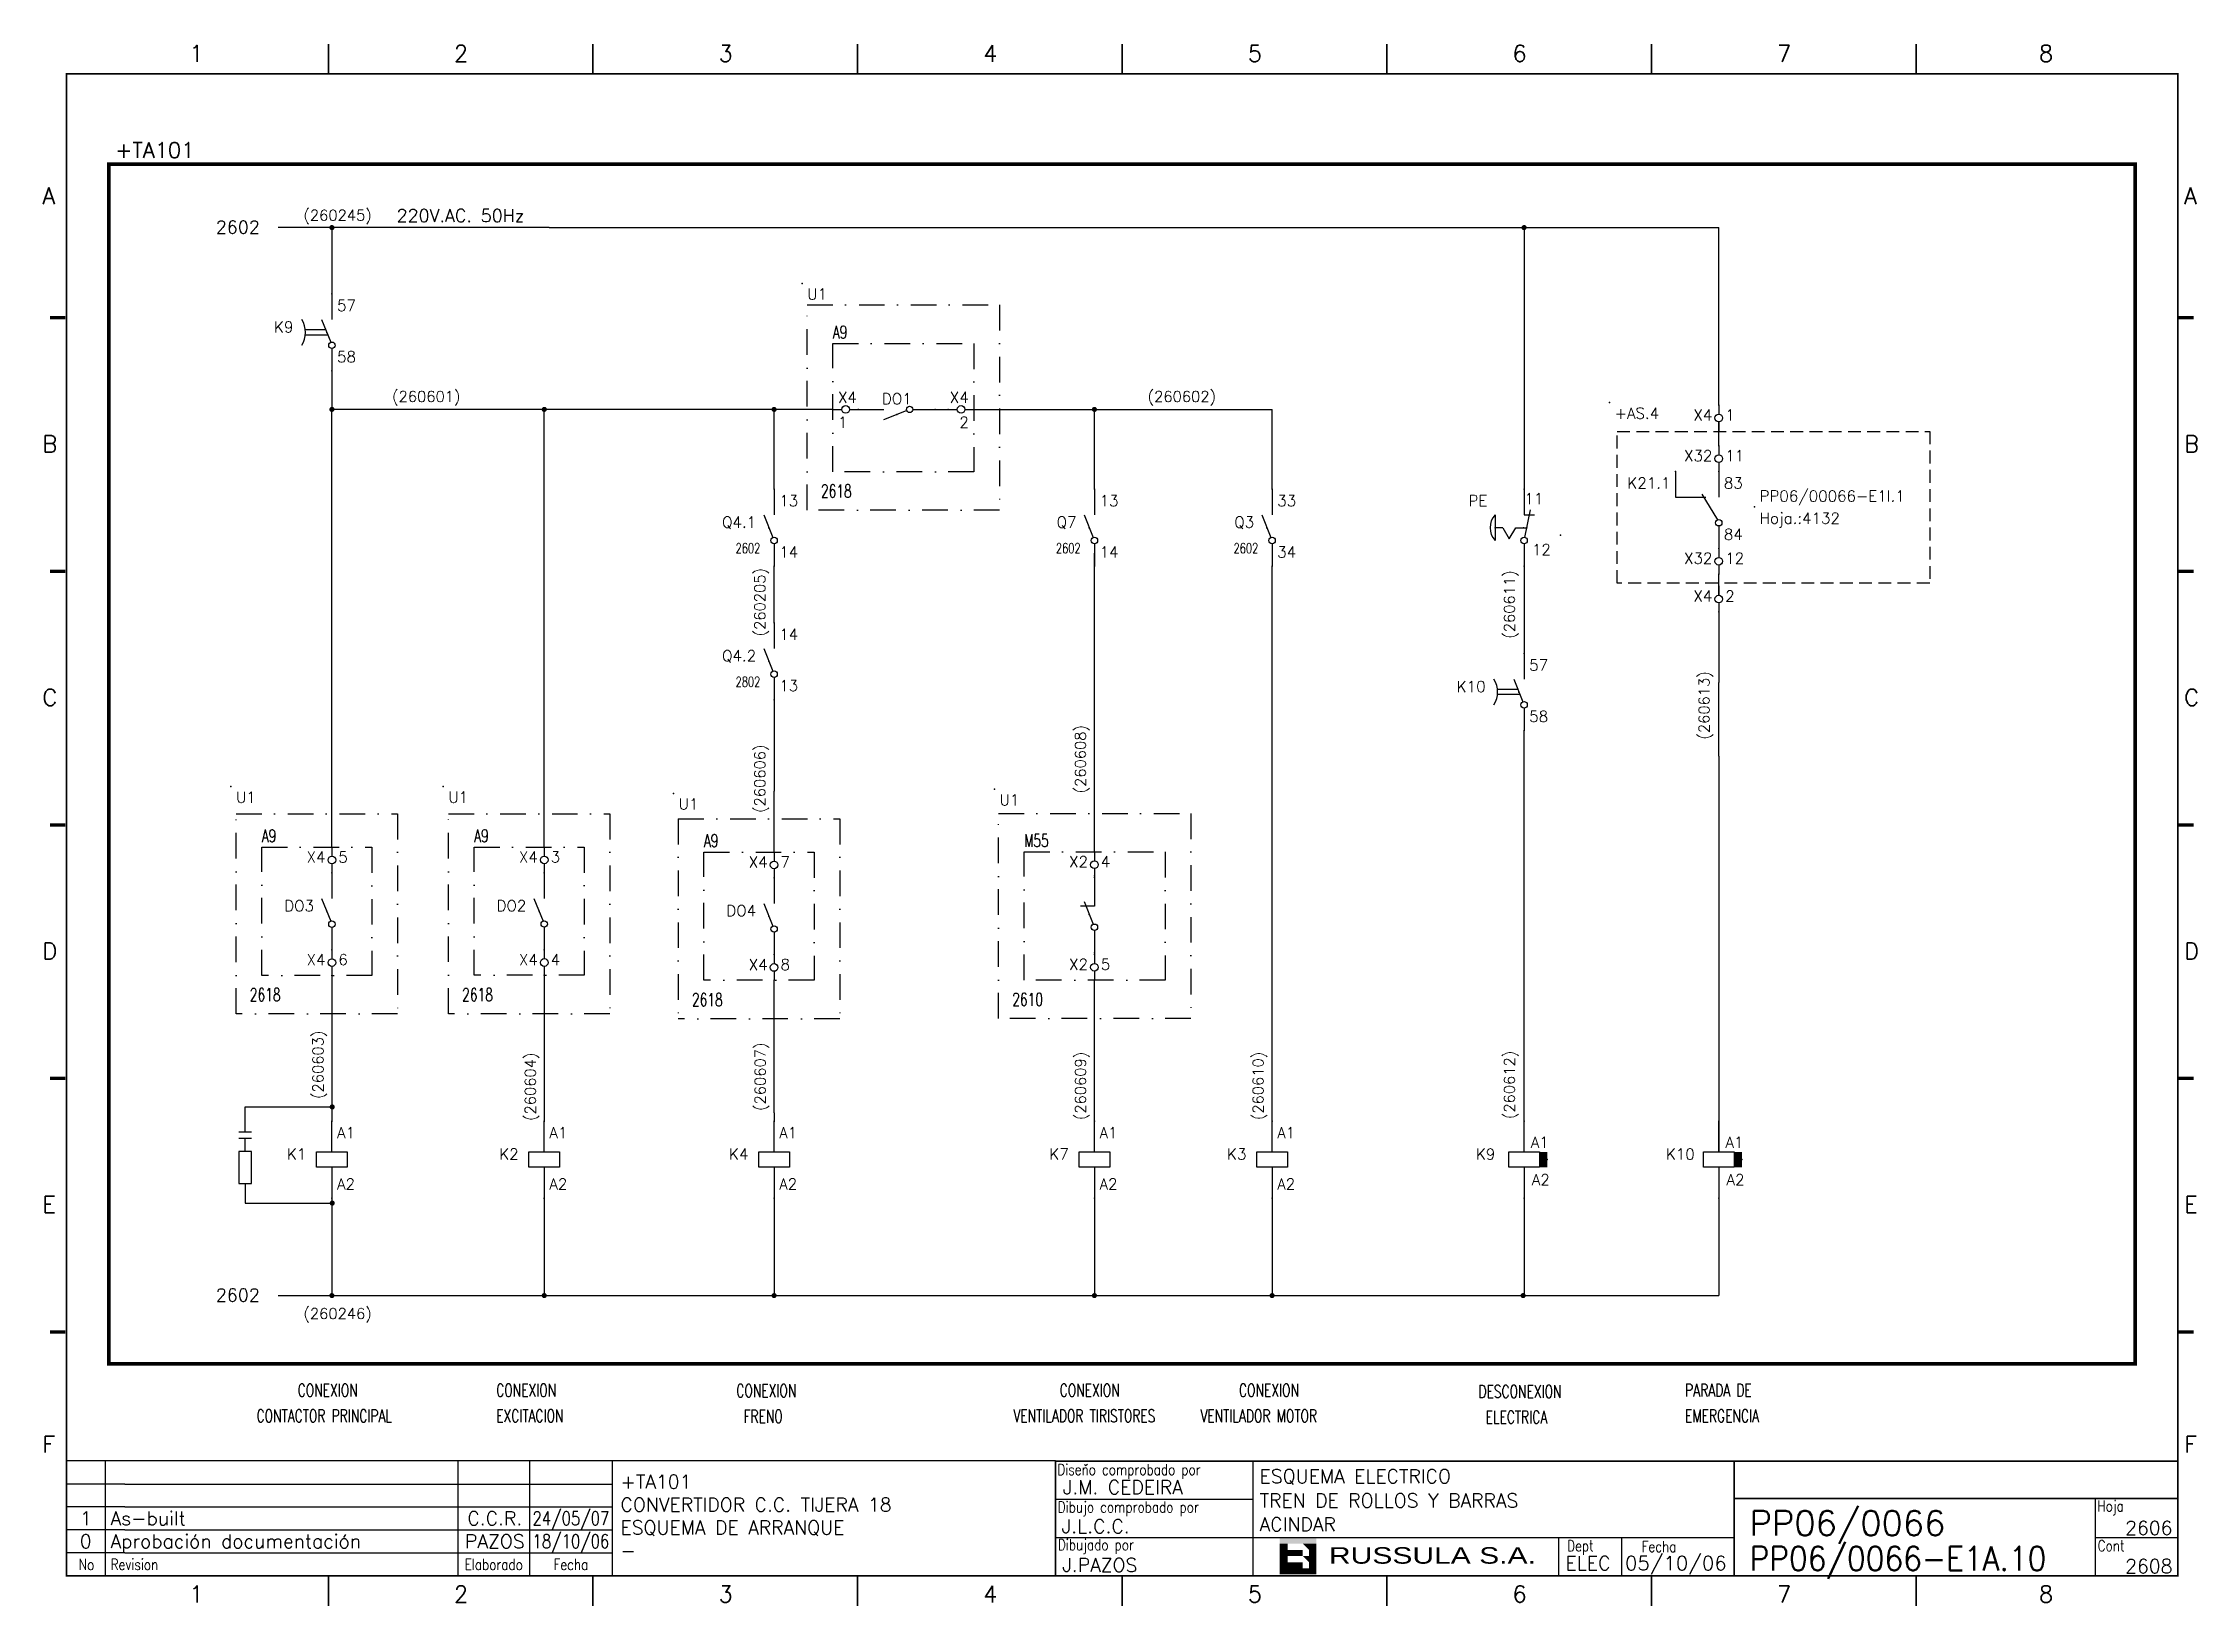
# Model space of a CAD drawing. Extents: x 419 to 839, y -10 to 295.
import ezdxf
from ezdxf.enums import TextEntityAlignment as Align

# ---------------------------------------------------------------- set-up
doc = ezdxf.new("R2010")
doc.units = 0
doc.header["$LTSCALE"] = 10
doc.header["$MEASUREMENT"] = 0
doc.linetypes.add('DASHDOT', pattern=[1, 0.5, -0.25, 0, -0.25])
doc.linetypes.add('HIDDEN', pattern=[0.375, 0.25, -0.125])
doc.layers.get('0').update_dxf_attribs({"linetype": 'CONTINUOUS'})
for name, color, linetype in [('$TYP', 7, 'CONTINUOUS'), ('1', 7, 'CONTINUOUS'), ('10', 5, 'CONTINUOUS'), ('102', 7, 'CONTINUOUS'), ('2', 7, 'CONTINUOUS'), ('3', 8, 'CONTINUOUS'), ('35', 2, 'CONTINUOUS'), ('8', 1, 'CONTINUOUS'), ('9', 6, 'CONTINUOUS'), ('DIBUJO', 7, 'CONTINUOUS'), ('NODE', 7, 'CONTINUOUS')]:
    doc.layers.add(name, color=color, linetype=linetype)
doc.styles.add('HELVETICA', font='HELV.SHX')
doc.styles.add('LABEL', font='SIMPLEX', dxfattribs={"width": 0.8, "height": 4})
doc.styles.add('ROMANS', font='ROMANS.SHX')
doc.styles.get("Standard").update_dxf_attribs({"font": 'simplex'})

# ---------------------------------------------------------------- blocks, each defined once
blk = doc.blocks.new('NOD', base_point=(237.5, 170))
at = {"layer": 'NODE'}
blk.add_point((237.5, 170), dxfattribs=at)
blk = doc.blocks.new('$070202S')
at = {"layer": '102'}
for p, q in [((0, 0), (0, -5)), ((-2, -5), (-0.23, -9.42)), ((0, -10.62), (0, -15))]:
    blk.add_line(p, q, dxfattribs=at)
blk.add_circle((0, -10), 0.625, dxfattribs=at)
blk.add_point((-1, -7.5), dxfattribs=at)
at = {"layer": '2'}
for p in [(0, 0), (0, -15)]:
    blk.add_blockref('NOD', p, dxfattribs=at)
at = {"layer": '8'}
for tag, p in [('1A', (1, -3.32)), ('2A', (1, -13.32))]:
    blk.add_attdef(tag, p, '', height=2.15, dxfattribs=at)
at = {"layer": '9'}
blk.add_attdef('ID', text='', height=2.15, dxfattribs=at).set_placement((-3.5, -7.5), align=Align.RIGHT)
blk = doc.blocks.new('$071501S')
at = {"layer": '2'}
for p, q in [((0, -6), (0, 0)), ((-3, -6), (3, -6)), ((-3, -9), (-3, -6)), ((3, -6), (3, -9)), ((3, -9), (-3, -9)), ((0, -9), (0, -15))]:
    blk.add_line(p, q, dxfattribs=at)
at = {"layer": '2', "rotation": 90}
for p in [(0, 0), (0, -15)]:
    blk.add_blockref('NOD', p, dxfattribs=at)
at = {"layer": '8'}
for tag, p in [('1A', (1, -3.325)), ('2A', (1, -13.325))]:
    blk.add_attdef(tag, p, '', height=2.15, dxfattribs=at)
at = {"layer": '9'}
blk.add_attdef('ID', text='', height=2.15, dxfattribs=at).set_placement((-5, -7.5), align=Align.RIGHT)
blk = doc.blocks.new('$$PLU21C')
for p, q in [((0, 2.5), (0, 0.75)), ((0, -0.75), (0, -2.5))]:
    blk.add_line(p, q)
at = {"layer": '2'}
blk.add_circle((0, 0), 0.75, dxfattribs=at)
for p in [(0, 2.5), (0, -2.5)]:
    blk.add_blockref('NOD', p, dxfattribs=at)
at = {"layer": '8'}
blk.add_attdef('*A', (1.25, -0.5), '', height=2.15, dxfattribs=at)
at = {"layer": '9'}
blk.add_attdef('ID', text='', height=2.15, dxfattribs=at).set_placement((-1.25, -0.5), align=Align.RIGHT)
blk = doc.blocks.new('$PP313')
at = {"layer": '2'}
blk.add_blockref('NOD', (0, 0), dxfattribs=at)
at = {"layer": '8'}
blk.add_attdef('1A', (1, -3.325), '', height=2.15, dxfattribs=at)
at = {"layer": '9'}
blk.add_attdef('ID', (1, 1), '', height=2.15, dxfattribs=at)
blk = doc.blocks.new('$0702029')
at = {"layer": '102'}
for p, q in [((0, 0), (5, 0)), ((10.62, 0), (15, 0)), ((5, -2), (9.42, -0.23))]:
    blk.add_line(p, q, dxfattribs=at)
blk.add_circle((10, 0), 0.625, dxfattribs=at)
blk.add_point((7.5, -1), dxfattribs=at)
at = {"layer": '2'}
for p in [(0, 0), (15, 0)]:
    blk.add_blockref('NOD', p, dxfattribs=at)
at = {"layer": '8', "flags": 8}
blk.add_attdef('1A', text='', height=2.15, dxfattribs=at).set_placement((4, -3.32), align=Align.RIGHT)
blk.add_attdef('2A', (11, -3.32), '', height=2.15, dxfattribs=at)
at = {"layer": '9'}
blk.add_attdef('ID', text='', height=2.15, dxfattribs=at).set_placement((7.5, 1), align=Align.CENTER)
blk = doc.blocks.new('$$PLL21C')
for p, q in [((-2.5, 0), (-0.75, 0)), ((0.75, 0), (2.5, 0))]:
    blk.add_line(p, q)
at = {"layer": '2'}
blk.add_circle((0, 0), 0.75, dxfattribs=at)
for p in [(-2.5, 0), (2.5, 0)]:
    blk.add_blockref('NOD', p, dxfattribs=at)
at = {"layer": '8'}
blk.add_attdef('*A', (-1.5, -3.575), '', height=2.15, dxfattribs=at)
at = {"layer": '9'}
blk.add_attdef('ID', (-1.5, 1.25), '', height=2.15, dxfattribs=at)
blk = doc.blocks.new('$$PLR12C')
for p, q in [((-2.5, 0), (-0.75, 0)), ((0.75, 0), (2.5, 0))]:
    blk.add_line(p, q)
at = {"layer": '2'}
blk.add_circle((0, 0), 0.75, dxfattribs=at)
for p in [(-2.5, 0), (2.5, 0)]:
    blk.add_blockref('NOD', p, dxfattribs=at)
at = {"layer": '8'}
blk.add_attdef('*A', text='', height=2.15, dxfattribs=at).set_placement((1.5, -3.575), align=Align.RIGHT)
at = {"layer": '9'}
blk.add_attdef('ID', text='', height=2.15, dxfattribs=at).set_placement((1.5, 1.25), align=Align.RIGHT)
blk = doc.blocks.new('$071507')
at = {"layer": '2'}
for p, q in [((6, 0), (0, 0)), ((6, 3), (9, 3)), ((6, -3), (6, 3)), ((9, 3), (9, -3)), ((9, 0), (15, 0)), ((9, -3), (6, -3))]:
    blk.add_line(p, q, dxfattribs=at)
blk.add_solid([(6, -3), (9, -3), (6, -4.5), (9, -4.5)], dxfattribs=at)
for p in [(0, 0), (15, 0), (7.5, -4.5)]:
    blk.add_blockref('NOD', p, dxfattribs=at)
at = {"layer": '$TYP', "flags": 3}
blk.add_attdef('TYP', text='', height=2.15, dxfattribs=at).set_placement((15, -5), align=Align.CENTER)
at = {"layer": '8'}
blk.add_attdef('1A', text='', height=2.15, dxfattribs=at).set_placement((5, -3.325), align=Align.RIGHT)
blk.add_attdef('2A', (10, -3.325), '', height=2.15, dxfattribs=at)
at = {"layer": '9'}
blk.add_attdef('ID', text='', height=2.15, dxfattribs=at).set_placement((7.5, 4.175), align=Align.CENTER)
blk = doc.blocks.new('$021208')
at = {"layer": '102'}
for p, q in [((-2.17, -3.75), (0, -2.5)), ((0, -5), (-2.17, -3.75)), ((0, -2.5), (0, -1)), ((0, -5), (0, -6.5))]:
    blk.add_line(p, q, dxfattribs=at)
at = {"layer": '3'}
for p in [(0, -1), (0, -6.5)]:
    blk.add_point(p, dxfattribs=at)
blk = doc.blocks.new('$070203')
at = {"layer": '2'}
for p, q in [((0, 0), (5, 0)), ((9.39, 0.13), (4, 1.25)), ((5, 0), (5, 2)), ((10.62, 0), (15, 0))]:
    blk.add_line(p, q, dxfattribs=at)
blk.add_circle((10, 0), 0.625, dxfattribs=at)
for p in [(0, 0), (7.5, 0.52), (15, 0)]:
    blk.add_blockref('NOD', p, dxfattribs=at)
at = {"layer": '8'}
blk.add_attdef('1A', text='', height=2.15, dxfattribs=at).set_placement((4, -3.32), align=Align.RIGHT)
blk.add_attdef('2A', (11, -3.32), '', height=2.15, dxfattribs=at)
at = {"layer": '9'}
blk.add_attdef('ID', text='', height=2.15, dxfattribs=at).set_placement((7.5, 2.5), align=Align.CENTER)
blk = doc.blocks.new('$021308')
at = {"layer": '2'}
blk.add_line((-2.5, 0), (2.5, 0), dxfattribs=at)
blk.add_arc((0, 2.625), 3.625, 226.39718, 313.60282, dxfattribs=at)
blk.add_blockref('NOD', (0, 0), dxfattribs=at)
blk = doc.blocks.new('newcajec')
at = {"layer": '1'}
for p, q in [((179.4, 20.85), (0.13, 20.85)), ((7, 20.85), (7, 0)), ((71, 20.85), (71, 0)), ((84, 20.85), (84, 0.09)), ((99, 20.85), (99, 0)), ((184.64, 20.18), (184.81, 20.01)), ((184.81, 20.01), (185.18, 20.25)), ((215.2, 20.8), (215.2, 0)), ((10.6, 16.64), (0, 16.64)), ((10.6, 16.64), (99, 16.64)), ((10.6, 12.48), (0, 12.48)), ((10.6, 12.48), (99, 12.48)), ((179.4, 13.87), (215.2, 13.87)), ((368, 14.06), (368, 0)), ((10.6, 8.32), (0, 8.32)), ((10.6, 8.32), (99, 8.32)), ((10.6, 4.16), (0, 4.16)), ((10.6, 4.16), (99, 4.16)), ((179.4, 6.93), (267.63, 6.93)), ((267.63, 6.93), (302.5, 6.93)), ((270.63, 6.91), (270.63, 0)), ((282.07, 6.93), (282.07, 0)), ((368, 6.93), (383, 6.93))]:
    blk.add_line(p, q, dxfattribs=at)
for points in [[(47.5, 272.5, 0.3, 0.3, 0), (47.5, 277.91, 0.3, 0.3, 0)], [(95.5, 272.5, 0.3, 0.3, 0), (95.5, 277.91, 0.3, 0.3, 0)], [(143.5, 272.5, 0.3, 0.3, 0), (143.5, 277.91, 0.3, 0.3, 0)], [(191.5, 272.5, 0.3, 0.3, 0), (191.5, 277.91, 0.3, 0.3, 0)], [(239.5, 272.5, 0.3, 0.3, 0), (239.5, 277.91, 0.3, 0.3, 0)], [(287.5, 272.5, 0.3, 0.3, 0), (287.5, 277.91, 0.3, 0.3, 0)], [(335.5, 272.5, 0.3, 0.3, 0), (335.5, 277.91, 0.3, 0.3, 0)], [(-2.99, 228.23, 0.6, 0.6, 0), (-0.18, 228.23, 0.6, 0.6, 0)], [(383.01, 228.23, 0.6, 0.6, 0), (385.82, 228.23, 0.6, 0.6, 0)], [(-2.99, 182.23, 0.6, 0.6, 0), (-0.18, 182.23, 0.6, 0.6, 0)], [(383.01, 182.23, 0.6, 0.6, 0), (385.82, 182.23, 0.6, 0.6, 0)], [(-2.99, 136.23, 0.6, 0.6, 0), (-0.18, 136.23, 0.6, 0.6, 0)], [(383.01, 136.23, 0.6, 0.6, 0), (385.82, 136.23, 0.6, 0.6, 0)], [(-2.99, 90.23, 0.6, 0.6, 0), (-0.18, 90.23, 0.6, 0.6, 0)], [(383.01, 90.23, 0.6, 0.6, 0), (385.82, 90.23, 0.6, 0.6, 0)], [(-2.99, 44.23, 0.6, 0.6, 0), (-0.18, 44.23, 0.6, 0.6, 0)], [(383.01, 44.23, 0.6, 0.6, 0), (385.82, 44.23, 0.6, 0.6, 0)], [(383, 20.8, 0.3, 0.3, 0), (179.4, 20.8, 0.3, 0.3, 0), (179.4, 0, 0.3, 0.3, 0)], [(302.5, 20.8, 0.3, 0.3, 0), (302.5, 0, 0.3, 0.3, 0)], [(302.5, 14, 0.3, 0.3, 0), (383, 14, 0.3, 0.3, 0)], [(47.5, -5.5, 0.3, 0.3, 0), (47.5, -0.09, 0.3, 0.3, 0)], [(95.5, -5.5, 0.3, 0.3, 0), (95.5, -0.09, 0.3, 0.3, 0)], [(143.5, -5.5, 0.3, 0.3, 0), (143.5, -0.09, 0.3, 0.3, 0)], [(191.5, -5.5, 0.3, 0.3, 0), (191.5, -0.09, 0.3, 0.3, 0)], [(239.5, -5.5, 0.3, 0.3, 0), (239.5, -0.09, 0.3, 0.3, 0)], [(287.5, -5.5, 0.3, 0.3, 0), (287.5, -0.09, 0.3, 0.3, 0)], [(335.5, -5.5, 0.3, 0.3, 0), (335.5, -0.09, 0.3, 0.3, 0)]]:
    blk.add_lwpolyline(points, format="xyseb", dxfattribs=at)
at = {"layer": '1', "const_width": 0.3}
blk.add_lwpolyline([(0, 0), (0, 272.5), (383, 272.5), (383, 0)], close=True, dxfattribs=at)
at = {"layer": '2', "color": 14}
for p, q in [((221.42, 4.69), (221.42, 5.81)), ((221.42, 2.47), (221.42, 3.58))]:
    blk.add_line(p, q, dxfattribs=at)
for points in [[(220.05, 5.81), (220.05, 6.92), (226.74, 5.81), (226.74, 6.92)], [(221.42, 2.47), (220.05, 2.47), (221.42, 5.81), (220.05, 5.81)], [(221.42, 4.69), (224.25, 4.69), (221.42, 3.58), (224.25, 3.58)], [(224.25, 5.81), (225.37, 5.81), (225.37, 4.69)], [(225.37, 5.81), (226.74, 5.81), (225.37, 1.35), (226.74, 1.35)], [(224.25, 0.24), (224.25, 2.47), (220.05, 0.24), (220.05, 2.47)], [(224.25, 3.58), (225.37, 3.58), (225.37, 2.47)], [(226.74, 1.35), (226.74, 0.24), (224.25, 1.35), (224.25, 0.24)]]:
    blk.add_solid(points, dxfattribs=at)
at = {"layer": '1', "style": 'ROMANS'}
for s, p in [('1', (22.29, 274.68)), ('2', (70.29, 274.68)), ('3', (118.29, 274.68)), ('4', (166.29, 274.68)), ('5', (214.29, 274.68)), ('6', (262.29, 274.68)), ('7', (310.29, 274.68)), ('8', (357.79, 274.68)), ('A', (-4.37, 248.84)), ('A', (384.13, 248.84)), ('B', (-4.37, 203.84)), ('B', (384.13, 203.84)), ('C', (-4.37, 157.84)), ('C', (384.13, 157.84)), ('D', (-4.37, 111.84)), ('D', (384.13, 111.84)), ('E', (-4.37, 65.84)), ('E', (384.13, 65.84)), ('F', (-4.37, 22.34)), ('F', (384.13, 22.34)), ('1', (22.29, -4.82)), ('2', (70.29, -4.82)), ('3', (118.29, -4.82)), ('4', (166.29, -4.82)), ('5', (214.29, -4.82)), ('6', (262.29, -4.82)), ('7', (310.29, -4.82)), ('8', (357.79, -4.82))]:
    blk.add_text(s, height=3, dxfattribs=at).set_placement(p)
at = {"layer": '1', "style": 'LABEL', "width": 0.8}
for s, p in [('Diseno comprobado por', (179.73, 18.27)), ('Dibujo comprobado por', (179.81, 11.47)), ('Hoja', (368.38, 11.66)), ('Dibujado por', (179.83, 4.64)), ('Fecha', (285.71, 4.3)), ('Cont', (368.43, 4.46)), ('No', (2.23, 1.05)), ('Revision', (8, 1.05))]:
    blk.add_text(s, height=2, dxfattribs=at).set_placement(p)
for s, p in [('Dept', (274.61, 4.44)), ('Elaborado', (77.5, 1.05)), ('Fecha', (91.5, 1.05))]:
    blk.add_text(s, height=2, dxfattribs=at).set_placement(p, align=Align.CENTER)
at = {"layer": '10', "style": 'ROMANS'}
for tag, p in [('REV41', (3.5, 18.74)), ('REV43', (77.7, 18.74)), ('REV31', (3.5, 14.58)), ('REV33', (77.7, 14.58)), ('REV21', (3.5, 10.42)), ('REV23', (77.7, 10.42)), ('REV11', (3.5, 6.27)), ('REV13', (77.7, 6.27))]:
    blk.add_attdef(tag, text='', height=2.5, dxfattribs=at).set_placement(p, align=Align.MIDDLE)
for tag, p, height in [('REV42', (8, 17.49), 2.5), ('REV32', (8, 13.33), 2.5), ('SHEETNAME1', (100.5, 15.83), 2.5), ('DESIGNCHECK', (180.74, 14.83), 2.5), ('DOCUMENTTYPE', (216.43, 16.8), 2.5), ('NOTA', (305.32, 15.8), 3), ('SHEETNAME2', (100.5, 11.67), 2.5), ('OBJECT', (216.43, 12.4), 2.5), ('ORDER', (305.32, 7.3), 4.5), ('REV22', (8, 9.17), 2.5), ('SHEETNAME3', (100.5, 7.51), 2.5), ('DRAWINGCHECK', (180.53, 7.71), 2.5), ('CUSTOMER', (216.43, 8.08), 2.5), ('REV12', (8, 5.01), 2.5), ('SHEETNAME4', (100.5, 3.35), 2.5), ('DOCUMENT_ID', (305.32, 0.93), 4.4), ('USER', (180.63, 0.71), 2.5), ('DEPARTMENT', (271.93, 1.05), 2.5)]:
    blk.add_attdef(tag, p, '', height=height, dxfattribs=at)
for tag, width, p, p2 in [('REV44', 1.221199, (84.53, 17.49), (98.48, 17.49)), ('REV34', 1.221199, (84.53, 13.33), (98.48, 13.33)), ('REV24', 1.221199, (84.53, 9.17), (98.48, 9.17)), ('REV14', 1.221199, (84.53, 5.01), (98.48, 5.01)), ('CREATED2', 7.039915, (282.71, 1.05), (301.14, 1.05))]:
    blk.add_attdef(tag, text='', height=2.5, dxfattribs=dict(at, width=width)).set_placement(p, p2, align=Align.FIT)
for tag, p in [('SHEET', (382, 7.43)), ('NEXTSHEET', (382, 0.5))]:
    blk.add_attdef(tag, text='', height=2.5, dxfattribs=at).set_placement(p, align=Align.RIGHT)
at = {"layer": 'DIBUJO', "color": 14, "style": 'HELVETICA', "width": 1.3}
blk.add_text('RUSSULA S.A.', height=3, dxfattribs=at).set_placement((229, 2.19))
blk = doc.blocks.new('RR')
at = {"layer": '102'}
for p, q in [((158.63, 156.42), (158.63, 151.42)), ((167.05, 156.42), (167.05, 151.42)), ((158.63, 151.42), (164.55, 151.42)), ((163.74, 152), (166.82, 147)), ((167.05, 145.79), (167.05, 141.42))]:
    blk.add_line(p, q, dxfattribs=at)
blk.add_circle((167.05, 146.42), 0.625, dxfattribs=at)
at = {"layer": '2', "rotation": 270}
for p in [(158.63, 156.42), (167.05, 156.42)]:
    blk.add_blockref('NOD', p, dxfattribs=at)
at = {"layer": '9', "rotation": 270}
blk.add_blockref('NOD', (167.05, 141.42), dxfattribs=at)
at = {"layer": '8'}
blk.add_attdef('1A', text='', height=2.15, dxfattribs=at).set_placement((157.63, 153.09), align=Align.RIGHT)
for tag, p in [('2A', (168.05, 153.09)), ('3A', (168.05, 143.09))]:
    blk.add_attdef(tag, p, '', height=2.15, dxfattribs=at)
at = {"layer": '9'}
blk.add_attdef('ID', text='', height=2.15, dxfattribs=at).set_placement((161.05, 146.42), align=Align.RIGHT)

msp = doc.modelspace()

# ---------------------------------------------------------------- linework, layer by layer
for p, q in [((745.44, 224.64), (745.44, 259.25)), ((572.75, 223.81), (474.86, 223.81)), ((745.44, 216.71), (745.44, 221.39)), ((707.49, 193.25), (707.49, 176.21)), ((745.44, 187.58), (745.44, 191.71)), ((745.44, 187.58), (745.44, 189.44)), ((745.44, 184.33), (745.44, 170.58)), ((745.44, 156.2), (745.44, 170.58)), ((707.49, 82.38), (707.49, 161.21))]:
    msp.add_line(p, q)
at = {"const_width": 0.5}
for points in [[(707.24, 259.25, 1), (707.74, 259.25, 1)], [(623.49, 51.05, 1), (623.99, 51.05, 1)], [(658.12, 51.05, 1), (658.62, 51.05, 1)]]:
    msp.add_lwpolyline(points, format="xyb", close=True, dxfattribs=at)
at = {"layer": '2', "color": 7}
for p, q in [((517.48, 259.25), (464.66, 259.25)), ((475.11, 259.25), (475.11, 246.31)), ((517.48, 259.25), (745.44, 259.25)), ((707.49, 259.25), (707.49, 208.25)), ((475.11, 231.31), (475.11, 223.81)), ((475.11, 220.15), (475.11, 223.81)), ((516.5, 138.48), (516.5, 223.81)), ((561.3, 208.25), (561.3, 223.81)), ((592.72, 223.81), (595.25, 223.81)), ((600.25, 223.81), (658.37, 223.81)), ((623.74, 208.25), (623.74, 223.81)), ((658.37, 208.25), (658.37, 223.81)), ((475.11, 218.5), (475.11, 221.81)), ((475.11, 138.46), (475.11, 218.5)), ((561.3, 182.2), (561.3, 193.25)), ((623.74, 137.55), (623.74, 195.75)), ((658.37, 85.05), (658.37, 193.25)), ((561.3, 167.2), (561.3, 149.36)), ((745.44, 156.2), (745.44, 79.05)), ((561.3, 137.51), (561.3, 149.36)), ((623.74, 126.94), (621.03, 126.94)), ((623.74, 127.86), (623.74, 126.94)), ((623.74, 117.86), (623.74, 117.5)), ((475.11, 113.46), (475.11, 84.89)), ((516.5, 113.48), (516.5, 84.89)), ((561.3, 86.66), (561.3, 112.51)), ((623.74, 85.05), (623.74, 112.55)), ((458.2, 87.82), (475.11, 87.82)), ((458.2, 86.74), (458.2, 87.82)), ((516.5, 86.66), (516.5, 84.89)), ((561.3, 86.66), (561.3, 84.89)), ((745.44, 76.05), (745.44, 51.05)), ((458.2, 69.04), (475.11, 69.04)), ((475.11, 69.89), (475.11, 51.05)), ((516.5, 69.89), (516.5, 70.05)), ((516.5, 69.89), (516.5, 68)), ((516.5, 68.39), (516.5, 66.25)), ((516.5, 67.33), (516.5, 51.05)), ((561.3, 70.05), (561.3, 61.62)), ((623.74, 70.05), (623.74, 51.05)), ((658.37, 70.05), (658.37, 51.05)), ((707.49, 69.89), (707.49, 51.05)), ((561.3, 64.16), (561.3, 51.3)), ((464.66, 51.05), (714.64, 51.05)), ((714.64, 51.05), (745.44, 51.05))]:
    msp.add_line(p, q, dxfattribs=at)
at = {"layer": '2', "color": 7, "linetype": 'DASHDOT'}
for p, q in [((567.75, 204.17), (567.75, 244.17)), ((567.75, 244.17), (605.25, 244.17)), ((605.25, 244.17), (605.25, 204.17)), ((572.75, 236.67), (600.25, 236.67)), ((572.75, 211.67), (572.75, 236.67)), ((600.25, 236.67), (600.25, 211.67)), ((600.25, 211.67), (572.75, 211.67)), ((605.25, 204.17), (567.75, 204.17)), ((456.42, 105.96), (456.42, 144.96)), ((456.42, 144.96), (487.92, 144.96)), ((487.92, 144.96), (487.92, 105.96)), ((497.81, 105.98), (497.81, 144.98)), ((497.81, 144.98), (529.31, 144.98)), ((529.31, 144.98), (529.31, 105.98)), ((542.61, 144.01), (542.61, 105.01)), ((542.61, 144.01), (574.11, 144.01)), ((574.11, 144.01), (574.11, 105.01)), ((605.04, 105.05), (605.04, 145.05)), ((605.04, 145.05), (642.54, 145.05)), ((642.54, 145.05), (642.54, 105.05)), ((461.42, 113.46), (461.42, 138.46)), ((461.42, 138.46), (482.92, 138.46)), ((482.92, 138.46), (482.92, 113.46)), ((502.81, 113.48), (502.81, 138.48)), ((502.81, 138.48), (524.31, 138.48)), ((524.31, 138.48), (524.31, 113.48)), ((547.61, 112.51), (547.61, 137.51)), ((547.61, 137.51), (569.11, 137.51)), ((569.11, 137.51), (569.11, 112.51)), ((610.04, 112.55), (610.04, 137.55)), ((610.04, 137.55), (637.54, 137.55)), ((637.54, 137.55), (637.54, 112.55)), ((482.92, 113.46), (461.42, 113.46)), ((524.31, 113.48), (502.81, 113.48)), ((569.11, 112.51), (547.61, 112.51)), ((637.54, 112.55), (610.04, 112.55)), ((487.92, 105.96), (456.42, 105.96)), ((529.31, 105.98), (497.81, 105.98)), ((574.11, 105.01), (542.61, 105.01)), ((642.54, 105.05), (605.04, 105.05))]:
    msp.add_line(p, q, dxfattribs=at)
at = {"layer": '2'}
for p, q in [((473.91, 239.31), (469.92, 239.31)), ((474.31, 238.31), (469.92, 238.31)), ((707.35, 200.75), (707.99, 200.75)), ((706.29, 169.21), (702.3, 169.21)), ((706.69, 168.21), (702.3, 168.21))]:
    msp.add_line(p, q, dxfattribs=at)
at = {"layer": '2', "color": 7, "linetype": 'HIDDEN'}
for p, q in [((725.63, 219.52), (786.55, 219.52)), ((725.63, 189.95), (725.63, 219.52)), ((786.55, 219.52), (786.55, 189.95)), ((786.55, 189.95), (725.63, 189.95))]:
    msp.add_line(p, q, dxfattribs=at)
at = {"layer": '2', "color": 3, "linetype": 'DASHDOT'}
msp.add_lwpolyline([(431.62, 271.62, 0.7, 0.7, 0), (826.62, 271.62, 0.7, 0.7, 0), (826.62, 37.73, 0.7, 0.7, 0), (431.62, 37.73, 0.7, 0.7, 0), (431.62, 271.62, 0.7, 0.7, 0)], format="xyseb", dxfattribs=at)
at = {"layer": '2', "color": 7}
for points in [[(474.86, 259.25, 0.5, 0.5, 1), (475.36, 259.25, 0.5, 0.5, 1)], [(474.86, 223.81, 0.5, 0.5, 1), (475.36, 223.81, 0.5, 0.5, 1)], [(516.25, 223.81, 0.5, 0.5, 1), (516.75, 223.81, 0.5, 0.5, 1)], [(561.05, 223.81, 0.5, 0.5, 1), (561.55, 223.81, 0.5, 0.5, 1)], [(623.49, 223.81, 0.5, 0.5, 1), (623.99, 223.81, 0.5, 0.5, 1)], [(474.86, 51.05, 0.5, 0.5, 1), (475.36, 51.05, 0.5, 0.5, 1)], [(516.25, 51.05, 0.5, 0.5, 1), (516.75, 51.05, 0.5, 0.5, 1)], [(561.05, 51.05, 0.5, 0.5, 1), (561.55, 51.05, 0.5, 0.5, 1)]]:
    msp.add_lwpolyline(points, format="xyseb", close=True, dxfattribs=at)
at = {"layer": '2', "color": 7, "const_width": 0.5}
for points in [[(474.92, 87.82, 1), (475.42, 87.82, 1)], [(474.92, 69.07, 1), (475.42, 69.07, 1)], [(707.06, 51.05, 1), (707.56, 51.05, 1)]]:
    msp.add_lwpolyline(points, format="xyb", close=True, dxfattribs=at)
at = {"layer": '2'}
for centre in [(465.23, 238.81), (697.61, 168.71)]:
    msp.add_arc(centre, 4.72, 327.9946, 32.0054, dxfattribs=at)
at = {"layer": '35', "color": 7}
for p, q in [((458.2, 82.99), (458.2, 86.74)), ((456.95, 82.99), (459.45, 82.99)), ((456.95, 81.74), (459.45, 81.74)), ((458.2, 79.14), (458.2, 81.74)), ((459.45, 79.14), (456.95, 79.14)), ((456.95, 79.14), (456.95, 72.89)), ((459.45, 72.89), (459.45, 79.14)), ((456.95, 72.89), (459.45, 72.89)), ((458.2, 72.89), (458.2, 69.04))]:
    msp.add_line(p, q, dxfattribs=at)

# ---------------------------------------------------------------- block references
ref = msp.add_blockref('$PP313', (566.74, 248.37), dxfattribs=dict(xscale=-1, rotation=180))
ref.add_attrib('ID', 'U1', (567.74, 245.22), dxfattribs={"layer": '9', "height": 2.15, "style": 'ROMANS'})
ref = msp.add_blockref('$PP313', (724.15, 225.14), dxfattribs=dict(xscale=-1, rotation=180))
ref.add_attrib('ID', '+AS.4', (725.15, 221.99), dxfattribs={"layer": '9', "height": 2.15, "style": 'ROMANS'})
msp.add_blockref('RR', (578.39, 55.29)).add_auto_attribs({'1A': 'K21.1', '2A': '83', '3A': '84'})
msp.add_blockref('$PP313', (714.61, 199.27))
ref = msp.add_blockref('$PP313', (455.41, 150.27), dxfattribs=dict(xscale=-1, rotation=180))
ref.add_attrib('ID', 'U1', (456.41, 147.12), dxfattribs={"layer": '9', "height": 2.15, "style": 'ROMANS'})
ref = msp.add_blockref('$PP313', (496.8, 150.29), dxfattribs=dict(xscale=-1, rotation=180))
ref.add_attrib('ID', 'U1', (497.8, 147.14), dxfattribs={"layer": '9', "height": 2.15, "style": 'ROMANS'})
ref = msp.add_blockref('$PP313', (541.67, 148.96), dxfattribs=dict(xscale=-1, rotation=180))
ref.add_attrib('ID', 'U1', (542.67, 145.81), dxfattribs={"layer": '9', "height": 2.15, "style": 'ROMANS'})
ref = msp.add_blockref('$PP313', (604.23, 149.76), dxfattribs=dict(xscale=-1, rotation=180))
ref.add_attrib('ID', 'U1', (605.23, 146.61), dxfattribs={"layer": '9', "height": 2.15, "style": 'ROMANS'})
at = {"layer": '2', "color": 7}
ref = msp.add_blockref('newcajec', (423.37, -3.58), dxfattribs=dict(at, xscale=1.074606749999983, yscale=1.074606749999983, zscale=1.07460675))
ref.add_attrib('REV24', '24/05/07', dxfattribs={"layer": '10', "height": 2.687, "style": 'ROMANS', "width": 0.728168}).set_placement((514.2, 6.28), (529.19, 6.28), align=Align.FIT)
ref.add_attrib('SHEETNAME3', 'ESQUEMA DE ARRANQUE', (531.36, 4.48), dxfattribs={"layer": '10', "height": 2.6865, "style": 'ROMANS'})
ref.add_attrib('SHEETNAME2', 'CONVERTIDOR C.C. TIJERA 18', (531.36, 8.95), dxfattribs={"layer": '10', "height": 2.6865, "style": 'ROMANS'})
ref.add_attrib('SHEETNAME1', '+TA101', (531.36, 13.42), dxfattribs={"layer": '10', "height": 2.687, "style": 'ROMANS'})
ref.add_attrib('USER', 'J.PAZOS', (617.48, -2.82), dxfattribs={"layer": '10', "height": 2.687, "style": 'ROMANS'})
ref.add_attrib('DRAWINGCHECK', 'J.L.C.C.', (617.37, 4.71), dxfattribs={"layer": '10', "height": 2.687, "style": 'ROMANS'})
ref.add_attrib('DESIGNCHECK', 'J.M. CEDEIRA', (617.59, 12.36), dxfattribs={"layer": '10', "height": 2.6865, "style": 'ROMANS'})
ref.add_attrib('REV22', 'As-built', (431.96, 6.28), dxfattribs={"layer": '10', "height": 2.687, "style": 'ROMANS'})
ref.add_attrib('REV12', 'Aprobación documentación', (431.96, 1.81), dxfattribs={"layer": '10', "height": 2.6865, "style": 'ROMANS'})
ref.add_attrib('REV21', '1', dxfattribs={"layer": '10', "height": 2.69, "style": 'ROMANS'}).set_placement((427.13, 7.62), align=Align.MIDDLE)
ref.add_attrib('REV11', '0', dxfattribs={"layer": '10', "height": 2.69, "style": 'ROMANS'}).set_placement((427.13, 3.15), align=Align.MIDDLE)
ref.add_attrib('SHEETNAME4', '-', (531.36, 0.01), dxfattribs={"layer": '10', "height": 2.69, "style": 'ROMANS'})
ref.add_attrib('REV14', '18/10/06', dxfattribs={"layer": '10', "height": 2.687, "style": 'ROMANS', "width": 0.728168}).set_placement((514.2, 1.81), (529.19, 1.81), align=Align.FIT)
ref.add_attrib('REV23', 'C.C.R.', dxfattribs={"layer": '10', "height": 2.687, "style": 'ROMANS'}).set_placement((506.86, 7.62), align=Align.MIDDLE)
ref.add_attrib('REV13', 'PAZOS', dxfattribs={"layer": '10', "height": 2.687, "style": 'ROMANS'}).set_placement((506.86, 3.15), align=Align.MIDDLE)
ref.add_attrib('DOCUMENT_ID', 'PP06/0066-E1A.10', (751.47, -2.58), dxfattribs={"layer": '10', "height": 4.7283, "style": 'ROMANS', "width": 0.9})
ref.add_attrib('ORDER', 'PP06/0066', (751.47, 4.27), dxfattribs={"layer": '10', "height": 4.836, "style": 'ROMANS'})
ref.add_attrib('CUSTOMER', 'ACINDAR', (655.94, 5.11), dxfattribs={"layer": '10', "height": 2.687, "style": 'ROMANS'})
ref.add_attrib('OBJECT', 'TREN DE ROLLOS Y BARRAS', (655.94, 9.75), dxfattribs={"layer": '10', "height": 2.6865, "style": 'ROMANS'})
ref.add_attrib('DOCUMENTTYPE', 'ESQUEMA ELECTRICO', (655.94, 14.48), dxfattribs={"layer": '10', "height": 2.6865, "style": 'ROMANS'})
ref.add_attrib('CREATED2', '05/10/06', dxfattribs={"layer": '10', "height": 2.687, "style": 'ROMANS', "width": 0.961976}).set_placement((727.16, -2.46), (746.98, -2.46), align=Align.FIT)
ref.add_attrib('DEPARTMENT', 'ELEC', (715.58, -2.46), dxfattribs={"layer": '10', "height": 2.687, "style": 'ROMANS'})
ref.add_attrib('NEXTSHEET', '2608', dxfattribs={"layer": '10', "height": 2.687, "style": 'ROMANS'}).set_placement((833.87, -3.04), align=Align.RIGHT)
ref.add_attrib('SHEET', '2606', dxfattribs={"layer": '10', "height": 2.687, "style": 'ROMANS'}).set_placement((833.87, 4.41), align=Align.RIGHT)
ref = msp.add_blockref('$070202S', (475.11, 246.31), dxfattribs=at)
ref.add_attrib('ID', 'K9', dxfattribs={"layer": '9', "height": 2.15}).set_placement((467.61, 238.81), align=Align.RIGHT)
ref.add_attrib('1A', '57', (476.11, 242.99), dxfattribs={"layer": '8', "height": 2.15})
ref.add_attrib('2A', '58', (476.11, 232.99), dxfattribs={"layer": '8', "height": 2.15})
for name, p, values in [('$$PLL21C', (575.25, 223.81), {'ID': 'X4', '*A': '1'}), ('$$PLR12C', (597.75, 223.81), {'ID': 'X4', '*A': '2'}), ('$$PLU21C', (745.44, 222.14), {'ID': 'X4', '*A': '1'}), ('$$PLU21C', (745.44, 214.21), {'ID': 'X32', '*A': '11'}), ('$070202S', (561.3, 208.25), {'ID': 'Q4.1', '1A': '13', '2A': '14'}), ('$070202S', (623.74, 208.25), {'ID': 'Q7', '1A': '13', '2A': '14'}), ('$070202S', (658.37, 208.25), {'ID': 'Q3', '1A': '33', '2A': '34'}), ('$$PLU21C', (745.44, 194.21), {'ID': 'X32', '*A': '12'}), ('$$PLU21C', (745.44, 186.83), {'ID': 'X4', '*A': '2'}), ('$070202S', (561.3, 182.2), {'ID': 'Q4.2', '1A': '14', '2A': '13'}), ('$$PLU21C', (475.11, 135.96), {'ID': 'X4', '*A': '5'}), ('$$PLU21C', (516.5, 135.98), {'ID': 'X4', '*A': '3'}), ('$$PLU21C', (561.3, 135.01), {'ID': 'X4', '*A': '7'}), ('$$PLU21C', (623.74, 135.05), {'ID': 'X2', '*A': '4'}), ('$$PLU21C', (475.11, 115.96), {'ID': 'X4', '*A': '6'}), ('$$PLU21C', (516.5, 115.98), {'ID': 'X4', '*A': '4'}), ('$$PLU21C', (561.3, 115.01), {'ID': 'X4', '*A': '8'}), ('$$PLU21C', (623.74, 115.05), {'ID': 'X2', '*A': '5'}), ('$071501S', (475.11, 85.05), {'ID': 'K1', '1A': 'A1', '2A': 'A2'}), ('$071501S', (516.5, 85.05), {'ID': 'K2', '1A': 'A1', '2A': 'A2'}), ('$071501S', (561.3, 85.05), {'ID': 'K4', '1A': 'A1', '2A': 'A2'}), ('$071501S', (623.74, 85.05), {'ID': 'K7', '1A': 'A1', '2A': 'A2'}), ('$071501S', (658.37, 85.05), {'ID': 'K3', '1A': 'A1', '2A': 'A2'})]:
    msp.add_blockref(name, p, dxfattribs=at).add_auto_attribs(values)
ref = msp.add_blockref('$0702029', (577.72, 223.81), dxfattribs=at)
ref.add_attrib('ID', 'DO1', dxfattribs={"layer": '9', "height": 2.15}).set_placement((585.22, 224.81), align=Align.CENTER)
at = {"layer": '2'}
ref = msp.add_blockref('$070203', (707.49, 208.25), dxfattribs=dict(at, rotation=270))
ref.add_attrib('ID', 'PE', dxfattribs={"layer": '9', "height": 2.15}).set_placement((698.49, 204.92), align=Align.CENTER)
ref.add_attrib('1A', '11', dxfattribs={"layer": '8', "height": 2.15}).set_placement((711.23, 205.32), align=Align.RIGHT)
ref.add_attrib('2A', '12', (709.02, 195.4), dxfattribs={"layer": '8', "height": 2.15})
msp.add_blockref('$PP313', (752.39, 204.84), dxfattribs=at).add_auto_attribs({'ID': 'PP06/00066-E1I.1', '1A': 'Hoja.:4132'})
at = {"layer": '2', "rotation": 270}
msp.add_blockref('$021308', (701.85, 200.75), dxfattribs=at)
at = {"layer": '2', "xscale": -1, "rotation": 270}
msp.add_blockref('$021208', (708.35, 200.75), dxfattribs=at)
at = {"layer": '2', "color": 7}
ref = msp.add_blockref('$070202S', (707.49, 176.21), dxfattribs=at)
ref.add_attrib('ID', 'K10', dxfattribs={"layer": '9', "height": 2.15}).set_placement((699.99, 168.71), align=Align.RIGHT)
ref.add_attrib('1A', '57', (708.49, 172.89), dxfattribs={"layer": '8', "height": 2.15})
ref.add_attrib('2A', '58', (708.49, 162.89), dxfattribs={"layer": '8', "height": 2.15})
ref = msp.add_blockref('$070202S', (475.11, 133.46), dxfattribs=at)
ref.add_attrib('ID', 'DO3', dxfattribs={"layer": '9', "height": 2.15}).set_placement((471.61, 125.96), align=Align.RIGHT)
ref = msp.add_blockref('$070202S', (516.5, 133.48), dxfattribs=at)
ref.add_attrib('ID', 'DO2', dxfattribs={"layer": '9', "height": 2.15}).set_placement((513, 125.98), align=Align.RIGHT)
ref = msp.add_blockref('$070202S', (561.3, 132.51), dxfattribs=at)
ref.add_attrib('ID', 'DO4', dxfattribs={"layer": '9', "height": 2.15}).set_placement((557.8, 125.01), align=Align.RIGHT)
msp.add_blockref('$070202S', (623.74, 132.86), dxfattribs=at)
ref = msp.add_blockref('$071507', (707.49, 70.05), dxfattribs=dict(at, rotation=90))
ref.add_attrib('ID', 'K9', dxfattribs={"layer": '9', "height": 2.15}).set_placement((699.99, 77.55), align=Align.CENTER)
ref.add_attrib('1A', 'A2', dxfattribs={"layer": '8', "height": 2.15}).set_placement((712.49, 72.55), align=Align.RIGHT)
ref.add_attrib('2A', 'A1', (708.8, 79.87), dxfattribs={"layer": '8', "height": 2.15})
ref = msp.add_blockref('$071507', (745.44, 70.05), dxfattribs=dict(at, rotation=90))
ref.add_attrib('ID', 'K10', dxfattribs={"layer": '9', "height": 2.15}).set_placement((737.94, 77.55), align=Align.CENTER)
ref.add_attrib('1A', 'A2', dxfattribs={"layer": '8', "height": 2.15}).set_placement((750.44, 72.55), align=Align.RIGHT)
ref.add_attrib('2A', 'A1', (746.75, 79.87), dxfattribs={"layer": '8', "height": 2.15})

# ---------------------------------------------------------------- texts
at = {"layer": '2', "color": 6}
for s, height, p in [('+TA101', 3, (432.87, 272.87)), ('(260245)', 2.1, (469.56, 260.61)), ('(260601)', 2.1, (486.85, 225.28)), ('(260602)', 2.1, (634.12, 225.27)), ('(260246)', 2.1, (469.56, 46.49))]:
    msp.add_text(s, height=height, dxfattribs=at).set_placement(p)
at = {"layer": '2', "color": 7, "style": 'ROMANS'}
for s, p in [('2602', (452.48, 258.09)), ('220V.AC. 50Hz', (487.72, 260.35)), ('2602', (452.48, 49.89))]:
    msp.add_text(s, height=2.5, dxfattribs=at).set_placement(p)
at = {"layer": '2', "color": 7, "style": 'ROMANS', "width": 0.7}
for s, height, p in [('A9', 2.5, (572.74, 237.63)), ('2618', 2.5, (570.43, 206.65)), ('2602', 2, (553.8, 195.75)), ('2602', 2, (616.24, 195.75)), ('2602', 2, (650.87, 195.75)), ('2802', 2, (553.8, 169.7)), ('A9', 2.5, (461.42, 139.42)), ('A9', 2.5, (502.81, 139.44)), ('A9', 2.5, (547.61, 138.47)), ('M55', 2.5, (610.04, 138.51)), ('2618', 2.5, (459.1, 108.46)), ('2618', 2.5, (500.49, 108.46)), ('2618', 2.5, (545.29, 107.49)), ('2610', 2.5, (607.72, 107.53)), ('CONEXION', 2.5, (468.44, 31.35)), ('CONEXION', 2.5, (507.13, 31.35)), ('CONEXION', 2.5, (553.93, 31.25)), ('CONEXION', 2.5, (616.97, 31.35)), ('CONEXION', 2.5, (651.91, 31.35)), ('DESCONEXION', 2.5, (698.59, 31.1)), ('PARADA DE', 2.5, (738.88, 31.35)), ('CONTACTOR PRINCIPAL', 2.5, (460.42, 26.35)), ('EXCITACION', 2.5, (507.13, 26.35)), ('FRENO', 2.5, (555.34, 26.25)), ('VENTILADOR TIRISTORES', 2.5, (607.95, 26.35)), ('VENTILADOR MOTOR', 2.5, (644.41, 26.35)), ('ELECTRICA', 2.5, (700, 26.1)), ('EMERGENCIA', 2.5, (738.88, 26.35))]:
    msp.add_text(s, height=height, dxfattribs=at).set_placement(p)
at = {"layer": '2', "color": 6}
for s, p in [('(260205)', (559.57, 179.56)), ('(260611)', (705.68, 179.11)), ('(260613)', (743.63, 159.44)), ('(260608)', (622.06, 148.95)), ('(260606)', (559.57, 145.15)), ('(260603)', (473.44, 89.38)), ('(260604)', (514.83, 85.09)), ('(260607)', (559.63, 87.05)), ('(260609)', (622.07, 85.25)), ('(260610)', (656.69, 85.25)), ('(260612)', (705.68, 85.45))]:
    msp.add_text(s, height=2.1, rotation=90, dxfattribs=at).set_placement(p)

doc.saveas('drawing.dxf')
